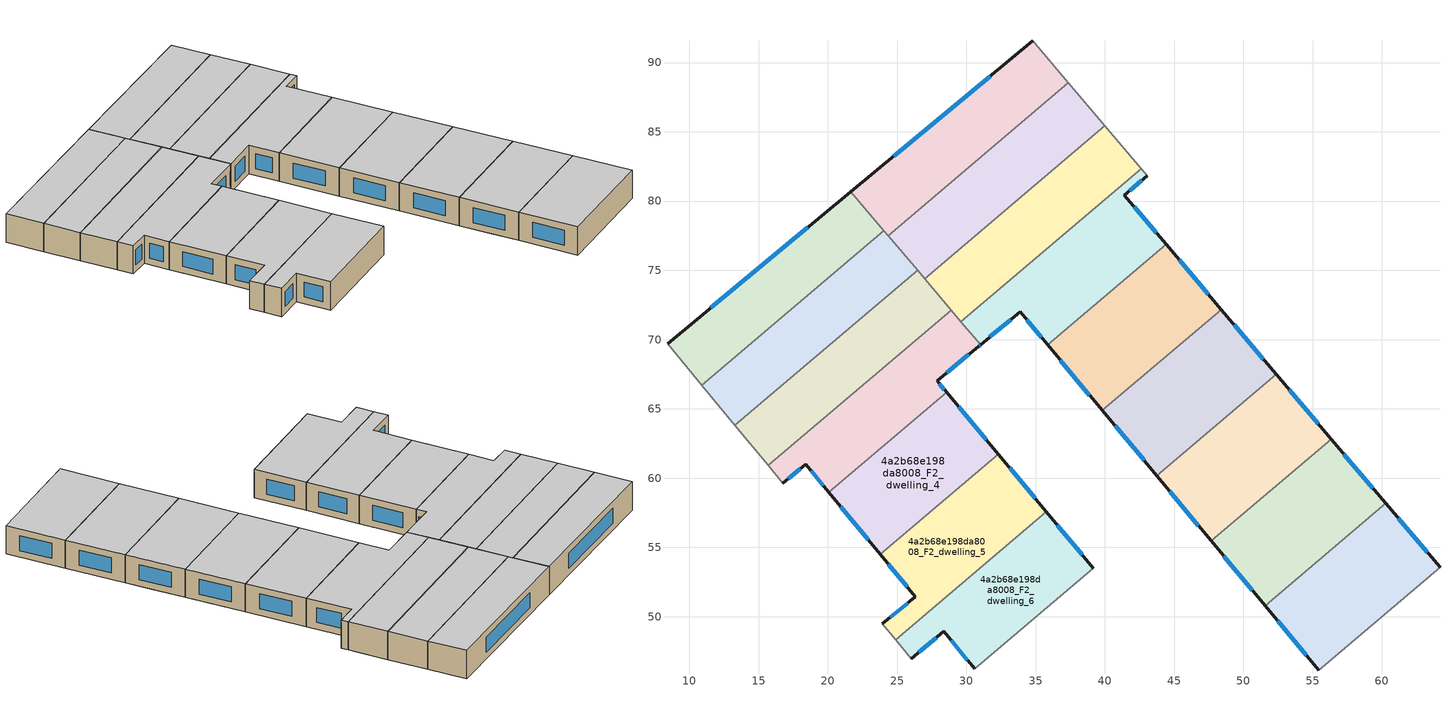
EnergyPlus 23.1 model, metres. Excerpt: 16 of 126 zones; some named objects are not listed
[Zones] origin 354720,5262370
4a2b68e198da8008_F2_dwelling_0
 floor to 4a2b68e198da8008_F1_dwelling_0 (EU_floor_Construction): 21.66,80.68 24.04,77.87 10.9,66.72 8.43,69.71 z6
 wall outside (EU_wall_Construction): 21.66,80.68 8.43,69.71 z6:9
 wall to 4a2b68e198da8008_F2_dwelling_1 (EU_wall_Construction): 10.9,66.72 24.04,77.87 z6:9
 wall adiabatic (EU_wall_Construction): 8.43,69.71 10.9,66.72 z6:9
 wall to 4a2b68e198da8008_F2_dwelling_16 (EU_wall_Construction): 24.04,77.87 21.66,80.68 z6:9
 window (EU_Window_Construction): 18.56,78.1 11.54,72.28 z6.7:8.3
 ceiling to 4a2b68e198da8008_F3_dwelling_0 (EU_floor_Construction): 24.04,77.87 21.66,80.68 8.43,69.71 10.9,66.72 z9
4a2b68e198da8008_F2_dwelling_1
 floor to 4a2b68e198da8008_F1_dwelling_1 (EU_floor_Construction): 24.04,77.87 26.48,75 13.29,63.82 10.9,66.72 z6
 wall to 4a2b68e198da8008_F2_dwelling_2 (EU_wall_Construction): 13.29,63.82 26.48,75 z6:9
 wall adiabatic (EU_wall_Construction): 10.9,66.72 13.29,63.82 z6:9
 wall to 4a2b68e198da8008_F2_dwelling_17 (EU_wall_Construction): 26.48,75 24.36,77.5 z6:9
 wall to 4a2b68e198da8008_F2_dwelling_16 (EU_wall_Construction): 24.36,77.5 24.04,77.87 z6:9
 ceiling to 4a2b68e198da8008_F3_dwelling_1 (EU_floor_Construction): 26.48,75 24.04,77.87 10.9,66.72 13.29,63.82 z9
4a2b68e198da8008_F2_dwelling_16
 floor to 4a2b68e198da8008_F1_dwelling_16 (EU_floor_Construction): 34.81,91.57 37.21,88.74 24.19,77.7 21.66,80.68 z6
 floor to 4a2b68e198da8008_F1_dwelling_17 (EU_floor_Construction): 37.21,88.74 37.38,88.55 24.36,77.5 24.19,77.7 z6
 wall outside (EU_wall_Construction): 34.81,91.57 21.66,80.68 z6:9
 wall to 4a2b68e198da8008_F2_dwelling_17 (EU_wall_Construction): 24.36,77.5 37.38,88.55 z6:9
 wall adiabatic (EU_wall_Construction): 37.38,88.55 34.81,91.57 z6:9
 window (EU_Window_Construction): 31.72,89.01 24.75,83.24 z6.7:8.3
 ceiling to 4a2b68e198da8008_F3_dwelling_16 (EU_floor_Construction): 37.38,88.55 34.81,91.57 21.66,80.68 24.36,77.5 z9
4a2b68e198da8008_F2_dwelling_17
 floor to 4a2b68e198da8008_F1_dwelling_17 (EU_floor_Construction): 37.38,88.55 39.68,85.83 26.66,74.79 24.36,77.5 z6
 floor to 4a2b68e198da8008_F1_dwelling_18 (EU_floor_Construction): 39.68,85.83 40,85.45 26.98,74.41 26.66,74.79 z6
 wall to 4a2b68e198da8008_F2_dwelling_18 (EU_wall_Construction): 26.98,74.41 40.01,85.45 z6:9
 wall adiabatic (EU_wall_Construction): 40.01,85.45 37.38,88.55 z6:9
 wall to 4a2b68e198da8008_F2_dwelling_2 (EU_wall_Construction): 26.48,75 26.98,74.41 z6:9
 ceiling to 4a2b68e198da8008_F3_dwelling_17 (EU_floor_Construction): 40.01,85.45 37.38,88.55 24.36,77.5 26.98,74.41 z9
4a2b68e198da8008_F2_dwelling_18
 floor to 4a2b68e198da8008_F1_dwelling_18 (EU_floor_Construction): 40,85.45 42.14,82.93 29.12,71.89 26.98,74.41 z6
 floor to 4a2b68e198da8008_F1_dwelling_19 (EU_floor_Construction): 42.14,82.93 42.63,82.35 29.61,71.31 29.12,71.89 z6
 wall to 4a2b68e198da8008_F2_dwelling_19 (EU_wall_Construction): 29.61,71.31 42.63,82.35 z6:9
 wall adiabatic (EU_wall_Construction): 42.63,82.35 40.01,85.45 z6:9
 wall to 4a2b68e198da8008_F2_dwelling_2 (EU_wall_Construction): 26.98,74.41 28.91,72.13 z6:9
 wall to 4a2b68e198da8008_F2_dwelling_3 (EU_wall_Construction): 28.91,72.13 29.61,71.31 z6:9
 ceiling to 4a2b68e198da8008_F3_dwelling_18 (EU_floor_Construction): 42.63,82.35 40.01,85.45 26.98,74.41 29.61,71.31 z9
4a2b68e198da8008_F2_dwelling_19
 floor to 4a2b68e198da8008_F1_dwelling_19 (EU_floor_Construction): 43.07,81.84 41.41,80.43 43.42,78.06 34.88,70.81 33.89,72 31.03,69.63 29.61,71.31 42.63,82.35 z6
 floor to 4a2b68e198da8008_F1_dwelling_20 (EU_floor_Construction): 43.42,78.06 44.42,76.88 35.87,69.62 34.88,70.81 z6
 wall outside (EU_wall_Construction): 31.03,69.63 33.89,72 35.87,69.62 / 44.42,76.88 41.41,80.43 43.07,81.84 z6:9
 wall adiabatic (EU_wall_Construction): 43.07,81.84 42.63,82.35 z6:9
 wall to 4a2b68e198da8008_F2_dwelling_20 (EU_wall_Construction): 35.87,69.62 44.42,76.88 z6:9
 wall to 4a2b68e198da8008_F2_dwelling_3 (EU_wall_Construction): 29.61,71.31 31.03,69.63 z6:9
 window (EU_Window_Construction): 31.7,70.19 33.22,71.44 / 41.8,80.76 42.68,81.51 / 43.71,77.71 42.11,79.6 / 34.35,71.44 35.4,70.18 z6.7:8.3
 ceiling to 4a2b68e198da8008_F3_dwelling_19 (EU_floor_Construction): 44.42,76.88 41.41,80.43 43.07,81.84 42.63,82.35 29.61,71.31 31.03,69.63 33.89,72 35.87,69.62 z9
4a2b68e198da8008_F2_dwelling_2
 floor to 4a2b68e198da8008_F1_dwelling_2 (EU_floor_Construction): 26.48,75 28.91,72.13 15.69,60.92 13.29,63.82 z6
 wall to 4a2b68e198da8008_F2_dwelling_3 (EU_wall_Construction): 15.69,60.92 28.91,72.13 z6:9
 wall adiabatic (EU_wall_Construction): 13.29,63.82 15.69,60.92 z6:9
 ceiling to 4a2b68e198da8008_F3_dwelling_2 (EU_floor_Construction): 28.91,72.13 26.48,75 13.29,63.82 15.69,60.92 z9
4a2b68e198da8008_F2_dwelling_20
 floor to 4a2b68e198da8008_F1_dwelling_21 (EU_floor_Construction): 47.17,73.64 48.41,72.17 39.82,64.88 38.59,66.36 z6
 floor adiabatic (EU_floor_Construction): 44.42,76.88 47.17,73.64 38.59,66.36 35.87,69.62 z6
 wall outside (EU_wall_Construction): 48.41,72.17 44.42,76.88 / 35.87,69.62 39.82,64.88 z6:9
 wall to 4a2b68e198da8008_F2_dwelling_21 (EU_wall_Construction): 39.82,64.88 48.41,72.17 z6:9
 window (EU_Window_Construction): 47.48,73.27 45.36,75.77 / 36.8,68.51 38.89,66 z6.7:8.3
 ceiling to 4a2b68e198da8008_F3_dwelling_20 (EU_floor_Construction): 48.41,72.17 44.42,76.88 35.87,69.62 39.82,64.88 z9
4a2b68e198da8008_F2_dwelling_21
 floor to 4a2b68e198da8008_F1_dwelling_21 (EU_floor_Construction): 48.41,72.17 50.9,69.24 42.28,61.93 39.82,64.88 z6
 floor to 4a2b68e198da8008_F1_dwelling_22 (EU_floor_Construction): 50.9,69.24 52.39,67.48 43.76,60.17 42.28,61.93 z6
 wall outside (EU_wall_Construction): 52.39,67.48 48.41,72.17 / 39.82,64.88 43.76,60.17 z6:9
 wall to 4a2b68e198da8008_F2_dwelling_22 (EU_wall_Construction): 43.76,60.17 52.39,67.48 z6:9
 window (EU_Window_Construction): 51.45,68.58 49.35,71.07 / 40.75,63.78 42.83,61.27 z6.7:8.3
 ceiling to 4a2b68e198da8008_F3_dwelling_21 (EU_floor_Construction): 52.39,67.48 48.41,72.17 39.82,64.88 43.76,60.17 z9
4a2b68e198da8008_F2_dwelling_22
 floor to 4a2b68e198da8008_F1_dwelling_22 (EU_floor_Construction): 52.39,67.48 54.61,64.86 45.96,57.52 43.76,60.17 z6
 floor to 4a2b68e198da8008_F1_dwelling_23 (EU_floor_Construction): 54.61,64.86 56.34,62.82 47.67,55.47 45.96,57.52 z6
 wall outside (EU_wall_Construction): 56.34,62.82 52.39,67.48 / 43.76,60.17 47.67,55.47 z6:9
 wall to 4a2b68e198da8008_F2_dwelling_23 (EU_wall_Construction): 47.67,55.47 56.34,62.82 z6:9
 window (EU_Window_Construction): 55.41,63.91 53.32,66.39 / 44.68,59.06 46.75,56.57 z6.7:8.3
 ceiling to 4a2b68e198da8008_F3_dwelling_22 (EU_floor_Construction): 56.34,62.82 52.39,67.48 43.76,60.17 47.67,55.47 z9
4a2b68e198da8008_F2_dwelling_23
 floor to 4a2b68e198da8008_F1_dwelling_23 (EU_floor_Construction): 56.34,62.82 58.31,60.49 49.63,53.13 47.67,55.47 z6
 floor to 4a2b68e198da8008_F1_dwelling_24 (EU_floor_Construction): 58.31,60.49 60.28,58.17 51.57,50.79 49.63,53.13 z6
 wall outside (EU_wall_Construction): 60.28,58.17 56.34,62.82 / 47.67,55.47 51.57,50.79 z6:9
 wall to 4a2b68e198da8008_F2_dwelling_24 (EU_wall_Construction): 51.57,50.79 60.28,58.17 z6:9
 window (EU_Window_Construction): 59.36,59.27 57.27,61.73 / 48.59,54.37 50.66,51.89 z6.7:8.3
 ceiling to 4a2b68e198da8008_F3_dwelling_23 (EU_floor_Construction): 60.28,58.17 56.34,62.82 47.67,55.47 51.57,50.79 z9
4a2b68e198da8008_F2_dwelling_24
 floor to 4a2b68e198da8008_F1_dwelling_25 (EU_floor_Construction): 62,56.15 64.2,53.55 55.46,46.13 53.27,48.75 z6
 floor to 4a2b68e198da8008_F1_dwelling_24 (EU_floor_Construction): 60.28,58.17 62,56.15 53.27,48.75 51.57,50.79 z6
 wall outside (EU_wall_Construction): 64.2,53.55 60.28,58.17 / 51.57,50.79 55.46,46.13 z6:9
 wall to 4a2b68e198da8008_F2_dwelling_25 (EU_wall_Construction): 55.46,46.13 64.2,53.55 z6:9
 window (EU_Window_Construction): 63.28,54.64 61.2,57.09 / 52.48,49.7 54.54,47.23 z6.7:8.3
 ceiling to 4a2b68e198da8008_F3_dwelling_24 (EU_floor_Construction): 64.2,53.55 60.28,58.17 51.57,50.79 55.46,46.13 z9
4a2b68e198da8008_F2_dwelling_3
 floor to 4a2b68e198da8008_F1_dwelling_3 (EU_floor_Construction): 28.91,72.13 31.03,69.63 30.9,69.52 27.89,67.02 28.58,66.2 20.08,58.98 18.42,60.99 16.75,59.63 15.69,60.92 z6
 wall outside (EU_wall_Construction): 28.58,66.2 27.89,67.02 30.9,69.52 31.03,69.63 / 16.75,59.63 18.42,60.99 20.08,58.98 z6:9
 wall to 4a2b68e198da8008_F2_dwelling_4 (EU_wall_Construction): 20.08,58.98 28.58,66.2 z6:9
 wall adiabatic (EU_wall_Construction): 15.69,60.92 16.75,59.63 z6:9
 window (EU_Window_Construction): 30.93,69.54 31,69.61 / 28.6,67.61 30.19,68.93 / 28.42,66.39 28.06,66.83 / 18.81,60.52 19.69,59.45 / 17.14,59.95 18.03,60.67 z6.7:8.3
 ceiling to 4a2b68e198da8008_F3_dwelling_3 (EU_floor_Construction): 28.58,66.2 27.89,67.02 30.9,69.52 31.03,69.63 28.91,72.13 15.69,60.92 16.75,59.63 18.42,60.99 20.08,58.98 z9
4a2b68e198da8008_F2_dwelling_4
 floor to 4a2b68e198da8008_F1_dwelling_4 (EU_floor_Construction): 28.58,66.2 32.31,61.72 23.79,54.49 20.08,58.98 z6
 wall outside (EU_wall_Construction): 20.08,58.98 23.79,54.49 / 32.31,61.72 28.58,66.2 z6:9
 wall to 4a2b68e198da8008_F2_dwelling_5 (EU_wall_Construction): 23.79,54.49 32.31,61.72 z6:9
 window (EU_Window_Construction): 20.95,57.93 22.92,55.55 / 31.44,62.77 29.46,65.15 z6.7:8.3
 ceiling to 4a2b68e198da8008_F3_dwelling_4 (EU_floor_Construction): 32.31,61.72 28.58,66.2 20.08,58.98 23.79,54.49 z9
4a2b68e198da8008_F2_dwelling_5
 floor to 4a2b68e198da8008_F1_dwelling_5 (EU_floor_Construction): 32.31,61.72 35.78,57.57 24.89,48.34 23.95,49.49 26.32,51.43 23.79,54.49 z6
 wall outside (EU_wall_Construction): 35.78,57.57 32.31,61.72 / 23.79,54.49 26.32,51.43 23.95,49.49 z6:9
 wall to 4a2b68e198da8008_F2_dwelling_6 (EU_wall_Construction): 24.89,48.34 35.78,57.57 z6:9
 wall adiabatic (EU_wall_Construction): 23.95,49.49 24.89,48.34 z6:9
 window (EU_Window_Construction): 34.96,58.55 33.13,60.75 / 25.76,50.97 24.5,49.94 / 24.38,53.77 25.72,52.15 z6.7:8.3
 ceiling to 4a2b68e198da8008_F3_dwelling_5 (EU_floor_Construction): 35.78,57.57 32.31,61.72 23.79,54.49 26.32,51.43 23.95,49.49 24.89,48.34 z9
4a2b68e198da8008_F2_dwelling_6
 floor to 4a2b68e198da8008_F1_dwelling_6 (EU_floor_Construction): 35.78,57.57 39.18,53.49 30.61,46.23 28.38,48.93 26.01,46.98 24.89,48.34 z6
 wall outside (EU_wall_Construction): 39.18,53.49 35.78,57.57 / 26.01,46.98 28.38,48.93 30.61,46.23 z6:9
 wall to 4a2b68e198da8008_F2_dwelling_7 (EU_wall_Construction): 30.61,46.23 39.18,53.49 z6:9
 wall adiabatic (EU_wall_Construction): 24.89,48.34 26.01,46.98 z6:9
 window (EU_Window_Construction): 38.38,54.45 36.58,56.61 / 28.9,48.3 30.09,46.86 / 26.57,47.43 27.82,48.47 z6.7:8.3
 ceiling to 4a2b68e198da8008_F3_dwelling_6 (EU_floor_Construction): 39.18,53.49 35.78,57.57 24.89,48.34 26.01,46.98 28.38,48.93 30.61,46.23 z9
[Building]
EU S2 Campaign: North Axis=0; Terrain=City; Solar Distribution=FullExterior
[Site:Location]
Budapest.Ferenc.Liszt.Intl.AP: Latitude=47.437; Longitude=19.256; Time Zone=1; Elevation=185
[SizingPeriod:WeatherFileDays]
AnnualSizingPeriod: Begin Month=1; Begin Day of Month=1; End Month=12; End Day of Month=31; Day of Week for Start Day=Monday; Use Weather File Daylight Saving Period=No; Use Weather File Rain and Snow Indicators=No
[MATERIAL]
EU_InternalMass_Material: Roughness=MediumRough; Thickness=0.1; Conductivity=1; Density=1800; Specific Heat=900; Thermal Absorptance=0.9; Solar Absorptance=0.7; Visible Absorptance=0.7
[MATERIAL:NOMASS] Roughness=MediumRough; Thermal Absorptance=0.9; Solar Absorptance=0.7; Visible Absorptance=0.7
Name | Thermal Resistance
EU_wall_NoMass | 0.832559
EU_floor_NoMass | 0.872794
[WINDOWMATERIAL:SIMPLEGLAZINGSYSTEM]
EU_Window_SimpleGlazing: UFactor=2.79869; Solar Heat Gain Coefficient=0.75; Visible Transmittance=0.75
[CONSTRUCTION]
EU_wall_Construction: EU_wall_NoMass
EU_floor_Construction: EU_floor_NoMass
EU_Window_Construction: EU_Window_SimpleGlazing
EU_InternalMass_Construction: EU_InternalMass_Material
[ZONE] Type=1; Multiplier=1; Ceiling Height=autocalculate; Floor Area=autocalculate; Part of Total Floor Area=Yes
Name | Volume
4a2b68e198da8008_F2_dwelling_0; 4a2b68e198da8008_F2_dwelling_2 | 195.089
4a2b68e198da8008_F2_dwelling_1 | 195.083
4a2b68e198da8008_F2_dwelling_16 | 208.126
4a2b68e198da8008_F2_dwelling_17 | 208.072
4a2b68e198da8008_F2_dwelling_18 | 208.096
4a2b68e198da8008_F2_dwelling_19 | 208.104
4a2b68e198da8008_F2_dwelling_20 | 208.119
4a2b68e198da8008_F2_dwelling_21 | 208.076
4a2b68e198da8008_F2_dwelling_22 | 208.113
4a2b68e198da8008_F2_dwelling_23 | 208.08
4a2b68e198da8008_F2_dwelling_24 | 208.098
4a2b68e198da8008_F2_dwelling_3 | 195.114
4a2b68e198da8008_F2_dwelling_4 | 195.081
4a2b68e198da8008_F2_dwelling_5 | 195.084
4a2b68e198da8008_F2_dwelling_6 | 195.082
[INTERNALMASS] Construction=EU_InternalMass_Construction
Name | Zone or ZoneList | Surface Area
4a2b68e198da8008_F2_dwelling_0_EU_InternalMass | 4a2b68e198da8008_F2_dwelling_0 | 65.0296
4a2b68e198da8008_F2_dwelling_1_EU_InternalMass | 4a2b68e198da8008_F2_dwelling_1 | 65.0276
4a2b68e198da8008_F2_dwelling_2_EU_InternalMass | 4a2b68e198da8008_F2_dwelling_2 | 65.0294
4a2b68e198da8008_F2_dwelling_3_EU_InternalMass | 4a2b68e198da8008_F2_dwelling_3 | 65.0381
4a2b68e198da8008_F2_dwelling_4_EU_InternalMass | 4a2b68e198da8008_F2_dwelling_4 | 65.027
4a2b68e198da8008_F2_dwelling_5_EU_InternalMass | 4a2b68e198da8008_F2_dwelling_5 | 65.0281
4a2b68e198da8008_F2_dwelling_6_EU_InternalMass | 4a2b68e198da8008_F2_dwelling_6 | 65.0275
4a2b68e198da8008_F2_dwelling_16_EU_InternalMass | 4a2b68e198da8008_F2_dwelling_16 | 69.3752
4a2b68e198da8008_F2_dwelling_17_EU_InternalMass | 4a2b68e198da8008_F2_dwelling_17 | 69.3574
4a2b68e198da8008_F2_dwelling_18_EU_InternalMass | 4a2b68e198da8008_F2_dwelling_18 | 69.3653
4a2b68e198da8008_F2_dwelling_19_EU_InternalMass | 4a2b68e198da8008_F2_dwelling_19 | 69.3681
4a2b68e198da8008_F2_dwelling_20_EU_InternalMass | 4a2b68e198da8008_F2_dwelling_20 | 69.3729
4a2b68e198da8008_F2_dwelling_21_EU_InternalMass | 4a2b68e198da8008_F2_dwelling_21 | 69.3587
4a2b68e198da8008_F2_dwelling_22_EU_InternalMass | 4a2b68e198da8008_F2_dwelling_22 | 69.3712
4a2b68e198da8008_F2_dwelling_23_EU_InternalMass | 4a2b68e198da8008_F2_dwelling_23 | 69.3599
4a2b68e198da8008_F2_dwelling_24_EU_InternalMass | 4a2b68e198da8008_F2_dwelling_24 | 69.366
[OTHEREQUIPMENT] Fuel Type=Electricity; Design Level Calculation Method=Watts/Area; Power per Zone Floor Area=1; Fraction Latent=0; Fraction Radiant=0; Fraction Lost=0; Carbon Dioxide Generation Rate=0; EndUse Subcategory=EU_Step8_InternalGains
Name | Zone or ZoneList or Space or SpaceList | Schedule
EU_Step8_InternalGain_4a2b68e198da8008_F2_dwelling_0_f000 | 4a2b68e198da8008_F2_dwelling_0 | EU_Step8_GainSchedule_4a2b68e198da8008_F2_dwelling_0_f000
EU_Step8_InternalGain_4a2b68e198da8008_F2_dwelling_1_f000 | 4a2b68e198da8008_F2_dwelling_1 | EU_Step8_GainSchedule_4a2b68e198da8008_F2_dwelling_1_f000
EU_Step8_InternalGain_4a2b68e198da8008_F2_dwelling_2_f000 | 4a2b68e198da8008_F2_dwelling_2 | EU_Step8_GainSchedule_4a2b68e198da8008_F2_dwelling_2_f000
EU_Step8_InternalGain_4a2b68e198da8008_F2_dwelling_3_f000 | 4a2b68e198da8008_F2_dwelling_3 | EU_Step8_GainSchedule_4a2b68e198da8008_F2_dwelling_3_f000
EU_Step8_InternalGain_4a2b68e198da8008_F2_dwelling_4_f000 | 4a2b68e198da8008_F2_dwelling_4 | EU_Step8_GainSchedule_4a2b68e198da8008_F2_dwelling_4_f000
EU_Step8_InternalGain_4a2b68e198da8008_F2_dwelling_5_f000 | 4a2b68e198da8008_F2_dwelling_5 | EU_Step8_GainSchedule_4a2b68e198da8008_F2_dwelling_5_f000
EU_Step8_InternalGain_4a2b68e198da8008_F2_dwelling_6_f000 | 4a2b68e198da8008_F2_dwelling_6 | EU_Step8_GainSchedule_4a2b68e198da8008_F2_dwelling_6_f000
EU_Step8_InternalGain_4a2b68e198da8008_F2_dwelling_16_f000 | 4a2b68e198da8008_F2_dwelling_16 | EU_Step8_GainSchedule_4a2b68e198da8008_F2_dwelling_16_f000
EU_Step8_InternalGain_4a2b68e198da8008_F2_dwelling_17_f000 | 4a2b68e198da8008_F2_dwelling_17 | EU_Step8_GainSchedule_4a2b68e198da8008_F2_dwelling_17_f000
EU_Step8_InternalGain_4a2b68e198da8008_F2_dwelling_18_f000 | 4a2b68e198da8008_F2_dwelling_18 | EU_Step8_GainSchedule_4a2b68e198da8008_F2_dwelling_18_f000
EU_Step8_InternalGain_4a2b68e198da8008_F2_dwelling_19_f000 | 4a2b68e198da8008_F2_dwelling_19 | EU_Step8_GainSchedule_4a2b68e198da8008_F2_dwelling_19_f000
EU_Step8_InternalGain_4a2b68e198da8008_F2_dwelling_20_f000 | 4a2b68e198da8008_F2_dwelling_20 | EU_Step8_GainSchedule_4a2b68e198da8008_F2_dwelling_20_f000
EU_Step8_InternalGain_4a2b68e198da8008_F2_dwelling_21_f000 | 4a2b68e198da8008_F2_dwelling_21 | EU_Step8_GainSchedule_4a2b68e198da8008_F2_dwelling_21_f000
EU_Step8_InternalGain_4a2b68e198da8008_F2_dwelling_22_f000 | 4a2b68e198da8008_F2_dwelling_22 | EU_Step8_GainSchedule_4a2b68e198da8008_F2_dwelling_22_f000
EU_Step8_InternalGain_4a2b68e198da8008_F2_dwelling_23_f000 | 4a2b68e198da8008_F2_dwelling_23 | EU_Step8_GainSchedule_4a2b68e198da8008_F2_dwelling_23_f000
EU_Step8_InternalGain_4a2b68e198da8008_F2_dwelling_24_f000 | 4a2b68e198da8008_F2_dwelling_24 | EU_Step8_GainSchedule_4a2b68e198da8008_F2_dwelling_24_f000
[ZONEVENTILATION:DESIGNFLOWRATE] Schedule=EU_AlwaysOn; Design Flow Rate Calculation Method=AirChanges/Hour; Air Changes per Hour=0.475469; Ventilation Type=Natural; Fan Pressure Rise=0; Fan Total Efficiency=1; Constant Term Coefficient=1; Temperature Term Coefficient=0; Velocity Term Coefficient=0; Velocity Squared Term Coefficient=0; Minimum Indoor Temperature=-100; Maximum Indoor Temperature=100; Delta Temperature=-100; Minimum Outdoor Temperature=-100; Maximum Outdoor Temperature=100; Maximum Wind Speed=40
Name | Zone or ZoneList or Space or SpaceList
EU_ConstantAir_4a2b68e198da8008_F2_dwelling_0 | 4a2b68e198da8008_F2_dwelling_0
EU_ConstantAir_4a2b68e198da8008_F2_dwelling_1 | 4a2b68e198da8008_F2_dwelling_1
EU_ConstantAir_4a2b68e198da8008_F2_dwelling_2 | 4a2b68e198da8008_F2_dwelling_2
EU_ConstantAir_4a2b68e198da8008_F2_dwelling_3 | 4a2b68e198da8008_F2_dwelling_3
EU_ConstantAir_4a2b68e198da8008_F2_dwelling_4 | 4a2b68e198da8008_F2_dwelling_4
EU_ConstantAir_4a2b68e198da8008_F2_dwelling_5 | 4a2b68e198da8008_F2_dwelling_5
EU_ConstantAir_4a2b68e198da8008_F2_dwelling_6 | 4a2b68e198da8008_F2_dwelling_6
EU_ConstantAir_4a2b68e198da8008_F2_dwelling_16 | 4a2b68e198da8008_F2_dwelling_16
EU_ConstantAir_4a2b68e198da8008_F2_dwelling_17 | 4a2b68e198da8008_F2_dwelling_17
EU_ConstantAir_4a2b68e198da8008_F2_dwelling_18 | 4a2b68e198da8008_F2_dwelling_18
EU_ConstantAir_4a2b68e198da8008_F2_dwelling_19 | 4a2b68e198da8008_F2_dwelling_19
EU_ConstantAir_4a2b68e198da8008_F2_dwelling_20 | 4a2b68e198da8008_F2_dwelling_20
EU_ConstantAir_4a2b68e198da8008_F2_dwelling_21 | 4a2b68e198da8008_F2_dwelling_21
EU_ConstantAir_4a2b68e198da8008_F2_dwelling_22 | 4a2b68e198da8008_F2_dwelling_22
EU_ConstantAir_4a2b68e198da8008_F2_dwelling_23 | 4a2b68e198da8008_F2_dwelling_23
EU_ConstantAir_4a2b68e198da8008_F2_dwelling_24 | 4a2b68e198da8008_F2_dwelling_24
[HVACTEMPLATE:ZONE:IDEALLOADSAIRSYSTEM] System Availability Schedule=EU_AlwaysOn; Maximum Heating Supply Air Temperature=50; Minimum Cooling Supply Air Temperature=13; Maximum Heating Supply Air Humidity Ratio=0.0156; Minimum Cooling Supply Air Humidity Ratio=0.0077; Heating Limit=NoLimit; Cooling Limit=NoLimit; Heating Availability Schedule=EU_AlwaysOn; Cooling Availability Schedule=EU_CoolingOff; Dehumidification Control Type=ConstantSensibleHeatRatio; Cooling Sensible Heat Ratio=0.7; Dehumidification Setpoint=60; Humidification Control Type=None; Humidification Setpoint=30; Outdoor Air Method=None; Outdoor Air Flow Rate per Person=0.00944; Outdoor Air Flow Rate per Zone Floor Area=0; Outdoor Air Flow Rate per Zone=0; Demand Controlled Ventilation Type=None; Outdoor Air Economizer Type=NoEconomizer; Heat Recovery Type=None; Sensible Heat Recovery Effectiveness=0.7; Latent Heat Recovery Effectiveness=0.65
Name | Template Thermostat
4a2b68e198da8008_F2_dwelling_0 | EU_HeatOnly_4a2b68e198da8008_F2_dwelling_0
4a2b68e198da8008_F2_dwelling_1 | EU_HeatOnly_4a2b68e198da8008_F2_dwelling_1
4a2b68e198da8008_F2_dwelling_2 | EU_HeatOnly_4a2b68e198da8008_F2_dwelling_2
4a2b68e198da8008_F2_dwelling_3 | EU_HeatOnly_4a2b68e198da8008_F2_dwelling_3
4a2b68e198da8008_F2_dwelling_4 | EU_HeatOnly_4a2b68e198da8008_F2_dwelling_4
4a2b68e198da8008_F2_dwelling_5 | EU_HeatOnly_4a2b68e198da8008_F2_dwelling_5
4a2b68e198da8008_F2_dwelling_6 | EU_HeatOnly_4a2b68e198da8008_F2_dwelling_6
4a2b68e198da8008_F2_dwelling_16 | EU_HeatOnly_4a2b68e198da8008_F2_dwelling_16
4a2b68e198da8008_F2_dwelling_17 | EU_HeatOnly_4a2b68e198da8008_F2_dwelling_17
4a2b68e198da8008_F2_dwelling_18 | EU_HeatOnly_4a2b68e198da8008_F2_dwelling_18
4a2b68e198da8008_F2_dwelling_19 | EU_HeatOnly_4a2b68e198da8008_F2_dwelling_19
4a2b68e198da8008_F2_dwelling_20 | EU_HeatOnly_4a2b68e198da8008_F2_dwelling_20
4a2b68e198da8008_F2_dwelling_21 | EU_HeatOnly_4a2b68e198da8008_F2_dwelling_21
4a2b68e198da8008_F2_dwelling_22 | EU_HeatOnly_4a2b68e198da8008_F2_dwelling_22
4a2b68e198da8008_F2_dwelling_23 | EU_HeatOnly_4a2b68e198da8008_F2_dwelling_23
4a2b68e198da8008_F2_dwelling_24 | EU_HeatOnly_4a2b68e198da8008_F2_dwelling_24
[SIZING:ZONE] Zone Cooling Design Supply Air Temperature Input Method=SupplyAirTemperature; Zone Cooling Design Supply Air Temperature=13; Zone Heating Design Supply Air Temperature Input Method=SupplyAirTemperature; Zone Heating Design Supply Air Temperature=50; Zone Cooling Design Supply Air Humidity Ratio=0.008; Zone Heating Design Supply Air Humidity Ratio=0.008; Cooling Design Air Flow Method=DesignDay; Cooling Design Air Flow Rate=0; Cooling Minimum Air Flow per Zone Floor Area=0.000762; Cooling Minimum Air Flow=0; Cooling Minimum Air Flow Fraction=0.2; Heating Design Air Flow Method=DesignDay; Heating Design Air Flow Rate=0; Heating Maximum Air Flow per Zone Floor Area=0.002032; Heating Maximum Air Flow=0.141576; Heating Maximum Air Flow Fraction=0.3; Account for Dedicated Outdoor Air System=No; Dedicated Outdoor Air System Control Strategy=NeutralSupplyAir; Dedicated Outdoor Air Low Setpoint Temperature for Design=autosize; Dedicated Outdoor Air High Setpoint Temperature for Design=autosize; Zone Load Sizing Method=Sensible Load Only No Latent Load; Zone Latent Cooling Design Supply Air Humidity Ratio Input Method=HumidityRatioDifference; Zone Cooling Design Supply Air Humidity Ratio Difference=0.005; Zone Latent Heating Design Supply Air Humidity Ratio Input Method=HumidityRatioDifference; Zone Humidification Design Supply Air Humidity Ratio Difference=0.005
4a2b68e198da8008_F2_dwelling_0; 4a2b68e198da8008_F2_dwelling_1; 4a2b68e198da8008_F2_dwelling_2; 4a2b68e198da8008_F2_dwelling_3; 4a2b68e198da8008_F2_dwelling_4; 4a2b68e198da8008_F2_dwelling_5; 4a2b68e198da8008_F2_dwelling_6; 4a2b68e198da8008_F2_dwelling_16; 4a2b68e198da8008_F2_dwelling_17; 4a2b68e198da8008_F2_dwelling_18; 4a2b68e198da8008_F2_dwelling_19; 4a2b68e198da8008_F2_dwelling_20; 4a2b68e198da8008_F2_dwelling_21; 4a2b68e198da8008_F2_dwelling_22; 4a2b68e198da8008_F2_dwelling_23; 4a2b68e198da8008_F2_dwelling_24
[SCHEDULE:CONSTANT]
Name | Hourly Value
EU_AlwaysOn | 1
EU_CoolingOff | 0
[SCHEDULE:FILE] Column Number=1; Rows to Skip at Top=0; Number of Hours of Data=8760; Column Separator=Comma; Interpolate to Timestep=No; Minutes per Item=60; Adjust Schedule for Daylight Savings=Yes
Name | File
EU_Step8_GainSchedule_4a2b68e198da8008_F2_dwelling_0_f000 | ../../schedules/4a2b68e198da8008/4a2b68e198da8008_F2_dwelling_0_f000_gain.csv
EU_Step8_GainSchedule_4a2b68e198da8008_F2_dwelling_1_f000 | ../../schedules/4a2b68e198da8008/4a2b68e198da8008_F2_dwelling_1_f000_gain.csv
EU_Step8_GainSchedule_4a2b68e198da8008_F2_dwelling_2_f000 | ../../schedules/4a2b68e198da8008/4a2b68e198da8008_F2_dwelling_2_f000_gain.csv
EU_Step8_GainSchedule_4a2b68e198da8008_F2_dwelling_3_f000 | ../../schedules/4a2b68e198da8008/4a2b68e198da8008_F2_dwelling_3_f000_gain.csv
EU_Step8_GainSchedule_4a2b68e198da8008_F2_dwelling_4_f000 | ../../schedules/4a2b68e198da8008/4a2b68e198da8008_F2_dwelling_4_f000_gain.csv
EU_Step8_GainSchedule_4a2b68e198da8008_F2_dwelling_5_f000 | ../../schedules/4a2b68e198da8008/4a2b68e198da8008_F2_dwelling_5_f000_gain.csv
EU_Step8_GainSchedule_4a2b68e198da8008_F2_dwelling_6_f000 | ../../schedules/4a2b68e198da8008/4a2b68e198da8008_F2_dwelling_6_f000_gain.csv
EU_Step8_GainSchedule_4a2b68e198da8008_F2_dwelling_16_f000 | ../../schedules/4a2b68e198da8008/4a2b68e198da8008_F2_dwelling_16_f000_gain.csv
EU_Step8_GainSchedule_4a2b68e198da8008_F2_dwelling_17_f000 | ../../schedules/4a2b68e198da8008/4a2b68e198da8008_F2_dwelling_17_f000_gain.csv
EU_Step8_GainSchedule_4a2b68e198da8008_F2_dwelling_18_f000 | ../../schedules/4a2b68e198da8008/4a2b68e198da8008_F2_dwelling_18_f000_gain.csv
EU_Step8_GainSchedule_4a2b68e198da8008_F2_dwelling_19_f000 | ../../schedules/4a2b68e198da8008/4a2b68e198da8008_F2_dwelling_19_f000_gain.csv
EU_Step8_GainSchedule_4a2b68e198da8008_F2_dwelling_20_f000 | ../../schedules/4a2b68e198da8008/4a2b68e198da8008_F2_dwelling_20_f000_gain.csv
EU_Step8_GainSchedule_4a2b68e198da8008_F2_dwelling_21_f000 | ../../schedules/4a2b68e198da8008/4a2b68e198da8008_F2_dwelling_21_f000_gain.csv
EU_Step8_GainSchedule_4a2b68e198da8008_F2_dwelling_22_f000 | ../../schedules/4a2b68e198da8008/4a2b68e198da8008_F2_dwelling_22_f000_gain.csv
EU_Step8_GainSchedule_4a2b68e198da8008_F2_dwelling_23_f000 | ../../schedules/4a2b68e198da8008/4a2b68e198da8008_F2_dwelling_23_f000_gain.csv
EU_Step8_GainSchedule_4a2b68e198da8008_F2_dwelling_24_f000 | ../../schedules/4a2b68e198da8008/4a2b68e198da8008_F2_dwelling_24_f000_gain.csv
